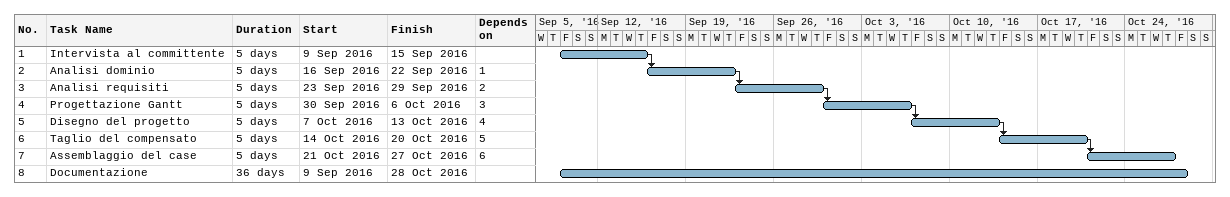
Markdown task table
| ID | Task | Duration | Start | Finish | Predecessors |
|---|---|---|---|---|---|
| 1 | Intervista al committente | 5d | 2016-09-09 | 2016-09-15 |  |
| 2 | Analisi dominio | 5d | 2016-09-16 | 2016-09-22 | 1 |
| 3 | Analisi requisiti | 5d | 2016-09-23 | 2016-09-29 | 2 |
| 4 | Progettazione Gantt | 5d | 2016-09-30 | 2016-10-06 | 3 |
| 5 | Disegno del progetto | 5d | 2016-10-07 | 2016-10-13 | 4 |
| 6 | Taglio del compensato | 5d | 2016-10-14 | 2016-10-20 | 5 |
| 7 | Assemblaggio del case | 5d | 2016-10-21 | 2016-10-27 | 6 |
| 8 | Documentazione | 36d | 2016-09-09 | 2016-10-28 |  |
